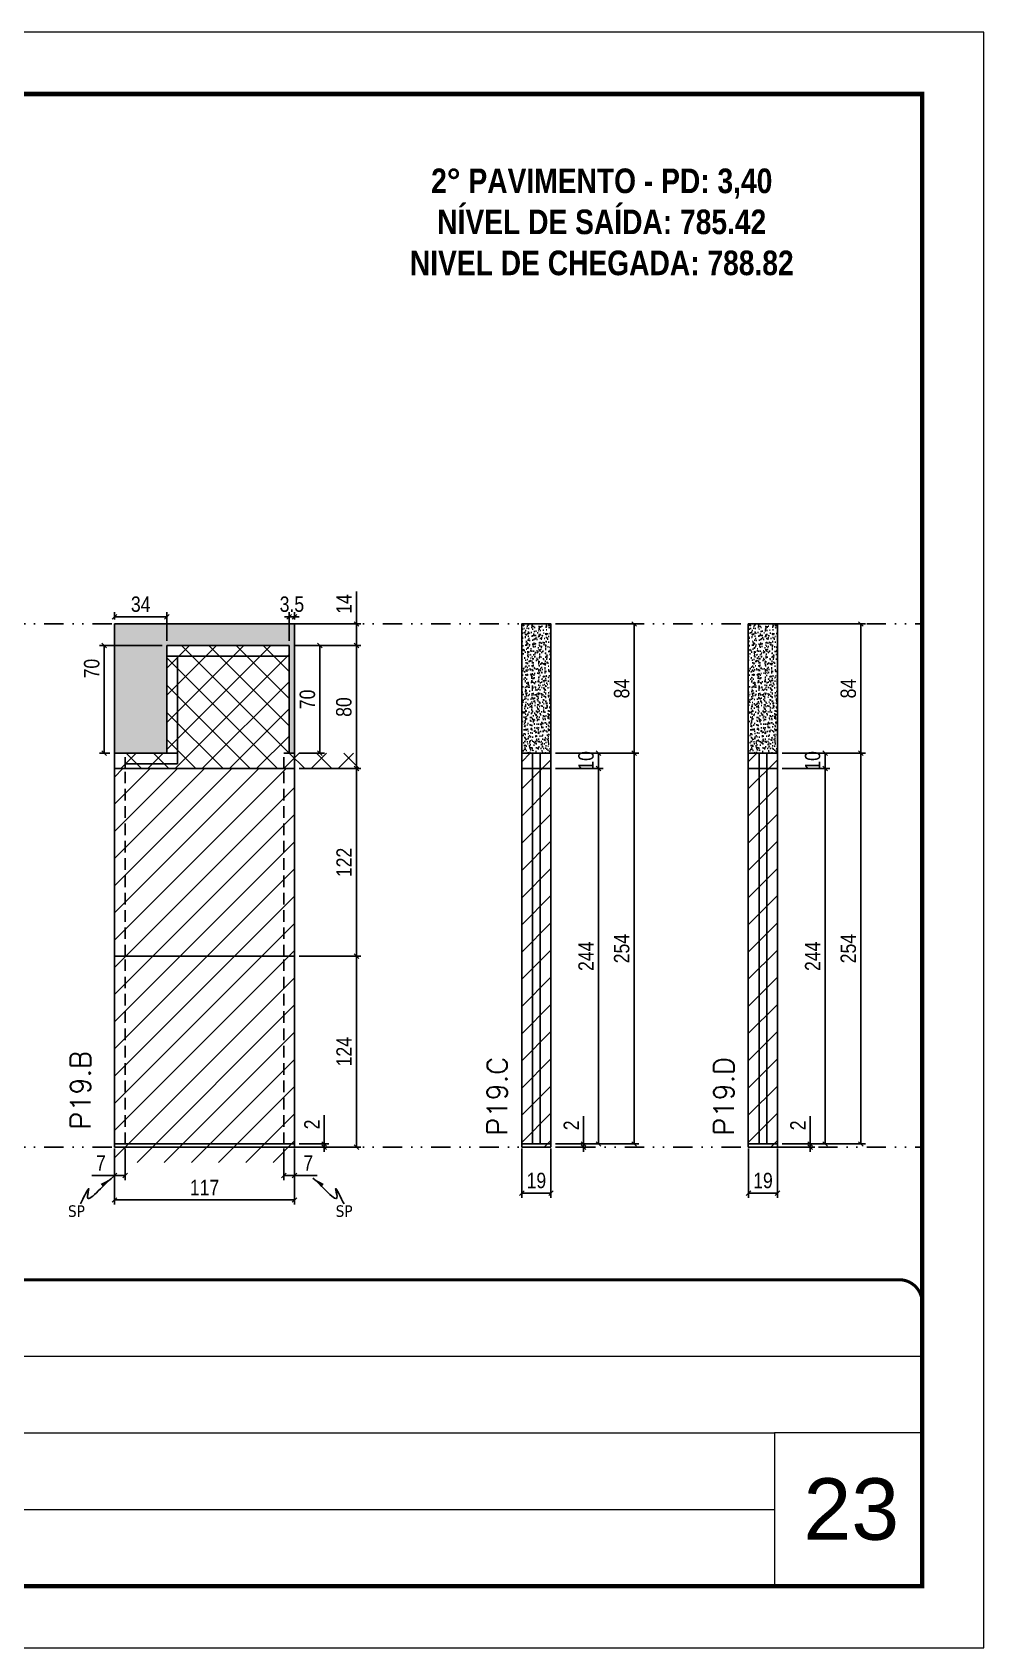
# Model space of a CAD drawing. Extents: x 2201 to 8455, y 252 to 7045.
# Drawn here: x 6251 to 6870, y 252 to 1302 of the extents above; entities that cross this region are included whole.
import ezdxf

# ---------------------------------------------------------------- set-up
doc = ezdxf.new("R2010")
doc.units = 0
for name, pattern in [('CONTINUO', [0]), ('DASHED', [0.75, 0.5, -0.25]), ('DIVIDE2', [0.625, 0.25, -0.125, 0, -0.125, 0, -0.125]), ('HIDDEN', [0.375, 0.25, -0.125])]:
    doc.linetypes.add(name, pattern=pattern)
for name, color, linetype, lineweight in [('CARIMBO', 255, 'Continuous', 9), ('Folhas', 255, 'Continuous', 9), ('Hachura', 251, 'Continuous', 9), ('SARRAFO DE PRESSAO', 251, 'DASHED', 9), ('Texto Seção', 7, 'Continuous', 15)]:
    doc.layers.add(name, color=color, linetype=linetype, lineweight=lineweight)
for name, color, linetype in [('COTA', 241, 'Continuous'), ('NOMENCLATURA', 7, 'Continuous'), ('Nível', 160, 'Continuous'), ('Painéis', 200, 'Continuous'), ('SARR_2.2x7', 40, 'Continuous'), ('Sarrafo de Pressão', 42, 'HIDDEN'), ('texto', 7, 'Continuous')]:
    doc.layers.add(name, color=color, linetype=linetype)
doc.styles.add('ARIAL', font='arial.ttf')
doc.styles.add('COTA TECNICA', font='techl___.ttf', dxfattribs={"height": 10})
doc.styles.add('COTA TECNICA-50', font='techl___.ttf', dxfattribs={"height": 10})
doc.styles.add('REGUA-120', font='ROMANS.shx', dxfattribs={"height": 15})
doc.styles.add('ROMANC', font='techb___.ttf', dxfattribs={"height": 2.5})
doc.styles.get("Standard").update_dxf_attribs({"font": 'arial.ttf'})
doc.dimstyles.new('COTA PAINEL-50', dxfattribs={"dimtxt": 10, "dimasz": 3, "dimexe": 3, "dimexo": 3, "dimgap": 3, "dimtad": 1, "dimdec": 1, "dimzin": 12, "dimdsep": 46, "dimtxsty": 'COTA TECNICA-50', "dimblk1": 'OBLIQUE', "dimblk2": 'OBLIQUE', "dimsah": 1, "dimcen": 0.9, "dimclrd": 4, "dimclre": 4, "dimclrt": 240, "dimadec": 1, "dimazin": 3, "dimtfac": 1, "dimtdec": 1, "dimtmove": 0, "dimatfit": 3, "dimfxl": 1, "dimtolj": 1, "dimtzin": 12, "dimarcsym": 0})
doc.dimstyles.new('PAINEL', dxfattribs={"dimtxt": 10, "dimasz": 3, "dimexe": 3, "dimexo": 3, "dimgap": 3, "dimtad": 1, "dimdec": 1, "dimzin": 12, "dimdsep": 46, "dimtxsty": 'COTA TECNICA', "dimblk1": 'OBLIQUE', "dimblk2": 'OBLIQUE', "dimsah": 1, "dimcen": 0.9, "dimclrd": 4, "dimclre": 4, "dimclrt": 240, "dimadec": 1, "dimazin": 3, "dimtfac": 1, "dimtdec": 1, "dimtmove": 0, "dimatfit": 3, "dimfxl": 1, "dimtolj": 1, "dimtzin": 12, "dimarcsym": 0})
doc.dimstyles.get("Standard").update_dxf_attribs({"dimtxt": 0.18, "dimasz": 0.18, "dimexe": 0.18, "dimexo": 0.0625, "dimgap": 0.09, "dimtad": 0, "dimtih": 1, "dimtoh": 1, "dimdec": 4, "dimzin": 0, "dimdsep": 46, "dimtxsty": 'Standard', "dimcen": 0.09, "dimadec": 0, "dimazin": 0, "dimtfac": 1, "dimtdec": 4, "dimtofl": 0, "dimtmove": 0, "dimatfit": 3, "dimfxl": 1, "dimtolj": 1, "dimtzin": 0, "dimarcsym": 0})

# ---------------------------------------------------------------- blocks, each defined once
blk = doc.blocks.new('9999999999')
at = {"color": 30, "linetype": 'CONTINUO'}
for p, q in [((98564.6, 34379.6), (99584, 34379.6)), ((98564.6, 34329.8), (99488, 34329.8)), ((99584, 34329.8), (99488, 34329.8)), ((99488, 34329.8), (99488, 34230.2)), ((98564.6, 34280), (99488, 34280))]:
    blk.add_line(p, q, dxfattribs=at)
at = {"color": 30, "linetype": 'CONTINUO', "const_width": 2}
blk.add_lwpolyline([(99584, 34230.2), (99584, 34414.4, 0.414214), (99569, 34429.4), (98229, 34429.4, 0.414214), (98214, 34414.4), (98214, 34245.2, 0.414214), (98229, 34230.2), (99584, 34230.2)], format="xyb", dxfattribs=at)
at = {"layer": 'Folhas'}
blk.add_lwpolyline([(98139, 34190.2), (99624, 34190.2), (99624, 35240.2), (98139, 35240.2)], close=True, dxfattribs=at)
at = {"layer": 'Folhas', "color": 30, "const_width": 3}
blk.add_lwpolyline([(98214, 34230.2), (99584, 34230.2), (99584, 35200.2), (98214, 35200.2)], close=True, dxfattribs=at)
blk = doc.blocks.new('_Oblique')
at = {"color": 0, "linetype": 'ByBlock', "lineweight": -2}
blk.add_line((-0.5, -0.5), (0.5, 0.5), dxfattribs=at)
blk = doc.blocks.new('*D80')
at = {"layer": 'COTA', "color": 4, "lineweight": -2, "transparency": 16777216}
for p, q in [((6569.6, 576.2), (6569.6, 544.3)), ((6588.6, 576.2), (6588.6, 544.3)), ((6569.6, 547.3), (6588.6, 547.3))]:
    blk.add_line(p, q, dxfattribs=at)
at = {"layer": 'Defpoints', "color": 0, "transparency": 16777216}
for p in [(6569.6, 579.2), (6588.6, 579.2), (6588.6, 547.3)]:
    blk.add_point(p, dxfattribs=at)
at = {"layer": 'COTA', "color": 4, "lineweight": -2, "transparency": 16777216, "xscale": 3, "yscale": 3, "zscale": 3, "rotation": 180}
blk.add_blockref('_Oblique', (6569.6, 547.3), dxfattribs=at)
at = {"layer": 'COTA', "color": 4, "lineweight": -2, "transparency": 16777216, "xscale": 3, "yscale": 3, "zscale": 3}
blk.add_blockref('_Oblique', (6588.6, 547.3), dxfattribs=at)
at = {"layer": 'COTA', "color": 240, "transparency": 16777216, "insert": (6579.1, 555.4), "char_height": 10, "attachment_point": 5, "style": 'COTA TECNICA'}
blk.add_mtext('\\A1;19', dxfattribs=at)
blk = doc.blocks.new('*D81')
at = {"layer": 'COTA', "color": 4, "lineweight": -2, "transparency": 16777216}
for p, q in [((6609.8, 579.2), (6609.8, 597.3)), ((6591.6, 579.2), (6612.8, 579.2)), ((6609.8, 577.2), (6609.8, 579.2)), ((6591.6, 577.2), (6612.8, 577.2)), ((6609.8, 577.2), (6609.8, 574.2))]:
    blk.add_line(p, q, dxfattribs=at)
at = {"layer": 'Defpoints', "color": 0, "transparency": 16777216}
for p in [(6588.6, 579.2), (6609.8, 579.2), (6588.6, 577.2)]:
    blk.add_point(p, dxfattribs=at)
at = {"layer": 'COTA', "color": 4, "lineweight": -2, "transparency": 16777216, "xscale": 3, "yscale": 3, "zscale": 3}
for p, rotation in [((6609.8, 579.2), 270), ((6609.8, 577.2), 90)]:
    blk.add_blockref('_Oblique', p, dxfattribs=dict(at, rotation=rotation))
at = {"layer": 'COTA', "color": 240, "transparency": 16777216, "insert": (6601.8, 591.3), "char_height": 10, "attachment_point": 5, "rotation": 90, "style": 'COTA TECNICA-50'}
blk.add_mtext('\\A1;2', dxfattribs=at)
blk = doc.blocks.new('*D600')
at = {"layer": 'COTA', "color": 4, "linetype": 'ByBlock', "lineweight": -2, "transparency": 16777216}
for p, q in [((6591.6, 917.2), (6645.7, 917.2)), ((6642.7, 917.2), (6642.7, 833.2)), ((6591.6, 833.2), (6645.7, 833.2))]:
    blk.add_line(p, q, dxfattribs=at)
at = {"layer": 'Defpoints', "color": 0, "linetype": 'ByBlock', "transparency": 16777216}
for p in [(6588.6, 917.2), (6588.6, 833.2), (6642.7, 833.2)]:
    blk.add_point(p, dxfattribs=at)
at = {"layer": 'COTA', "color": 4, "linetype": 'ByBlock', "lineweight": -2, "transparency": 16777216, "xscale": 3, "yscale": 3, "zscale": 3}
for p, rotation in [((6642.7, 917.2), 90), ((6642.7, 833.2), 270)]:
    blk.add_blockref('_Oblique', p, dxfattribs=dict(at, rotation=rotation))
at = {"layer": 'COTA', "color": 240, "linetype": 'ByBlock', "transparency": 16777216, "insert": (6634.6, 875.2), "char_height": 10, "attachment_point": 5, "rotation": 90, "style": 'COTA TECNICA'}
blk.add_mtext('\\A1;84', dxfattribs=at)
blk = doc.blocks.new('*D82')
at = {"layer": 'COTA', "color": 4, "lineweight": -2, "transparency": 16777216}
for p, q in [((6591.6, 833.2), (6622.5, 833.2)), ((6619.5, 823.2), (6619.5, 833.2)), ((6591.6, 823.2), (6622.5, 823.2))]:
    blk.add_line(p, q, dxfattribs=at)
at = {"layer": 'Defpoints', "color": 0, "transparency": 16777216}
for p in [(6588.6, 833.2), (6619.5, 833.2), (6588.6, 823.2)]:
    blk.add_point(p, dxfattribs=at)
at = {"layer": 'COTA', "color": 4, "lineweight": -2, "transparency": 16777216, "xscale": 3, "yscale": 3, "zscale": 3}
for p, rotation in [((6619.5, 833.2), 90), ((6619.5, 823.2), 270)]:
    blk.add_blockref('_Oblique', p, dxfattribs=dict(at, rotation=rotation))
at = {"layer": 'COTA', "color": 240, "transparency": 16777216, "insert": (6611.4, 828.2), "char_height": 10, "attachment_point": 5, "rotation": 90, "style": 'COTA TECNICA-50'}
blk.add_mtext('\\A1;10', dxfattribs=at)
blk = doc.blocks.new('*D601')
at = {"layer": 'COTA', "color": 4, "lineweight": -2, "transparency": 16777216}
for p, q in [((6591.6, 823.2), (6622.5, 823.2)), ((6619.5, 579.2), (6619.5, 823.2)), ((6591.6, 579.2), (6622.5, 579.2))]:
    blk.add_line(p, q, dxfattribs=at)
at = {"layer": 'Defpoints', "color": 0, "transparency": 16777216}
for p in [(6588.6, 823.2), (6619.5, 823.2), (6588.6, 579.2)]:
    blk.add_point(p, dxfattribs=at)
at = {"layer": 'COTA', "color": 4, "lineweight": -2, "transparency": 16777216, "xscale": 3, "yscale": 3, "zscale": 3}
for p, rotation in [((6619.5, 823.2), 90), ((6619.5, 579.2), 270)]:
    blk.add_blockref('_Oblique', p, dxfattribs=dict(at, rotation=rotation))
at = {"layer": 'COTA', "color": 240, "transparency": 16777216, "insert": (6611.4, 701.2), "char_height": 10, "attachment_point": 5, "rotation": 90, "style": 'COTA TECNICA'}
blk.add_mtext('\\A1;244', dxfattribs=at)
blk = doc.blocks.new('*D83')
at = {"layer": 'COTA', "color": 4, "lineweight": -2, "transparency": 16777216}
for p, q in [((6304.9, 576.2), (6304.9, 539.8)), ((6421.9, 576.2), (6421.9, 539.8)), ((6421.9, 542.8), (6304.9, 542.8))]:
    blk.add_line(p, q, dxfattribs=at)
at = {"layer": 'Defpoints', "color": 0, "transparency": 16777216}
for p in [(6304.9, 579.2), (6421.9, 579.2), (6304.9, 542.8)]:
    blk.add_point(p, dxfattribs=at)
at = {"layer": 'COTA', "color": 4, "lineweight": -2, "transparency": 16777216, "xscale": 3, "yscale": 3, "zscale": 3, "rotation": 180}
blk.add_blockref('_Oblique', (6304.9, 542.8), dxfattribs=at)
at = {"layer": 'COTA', "color": 4, "lineweight": -2, "transparency": 16777216, "xscale": 3, "yscale": 3, "zscale": 3}
blk.add_blockref('_Oblique', (6421.9, 542.8), dxfattribs=at)
at = {"layer": 'COTA', "color": 240, "transparency": 16777216, "insert": (6363.4, 550.9), "char_height": 10, "attachment_point": 5, "style": 'COTA TECNICA'}
blk.add_mtext('\\A1;117', dxfattribs=at)
blk = doc.blocks.new('*D84')
at = {"layer": 'COTA', "color": 4, "lineweight": -2, "transparency": 16777216}
for p, q in [((6414.9, 576.2), (6414.9, 555.7)), ((6421.9, 574.2), (6421.9, 555.7)), ((6414.9, 558.7), (6421.9, 558.7)), ((6421.9, 558.7), (6436.6, 558.7))]:
    blk.add_line(p, q, dxfattribs=at)
at = {"layer": 'Defpoints', "color": 0, "transparency": 16777216}
for p in [(6414.9, 579.2), (6421.9, 577.2), (6421.9, 558.7)]:
    blk.add_point(p, dxfattribs=at)
at = {"layer": 'COTA', "color": 4, "lineweight": -2, "transparency": 16777216, "xscale": 3, "yscale": 3, "zscale": 3, "rotation": 180}
blk.add_blockref('_Oblique', (6414.9, 558.7), dxfattribs=at)
at = {"layer": 'COTA', "color": 4, "lineweight": -2, "transparency": 16777216, "xscale": 3, "yscale": 3, "zscale": 3}
blk.add_blockref('_Oblique', (6421.9, 558.7), dxfattribs=at)
at = {"layer": 'COTA', "color": 240, "transparency": 16777216, "insert": (6430.8, 566.8), "char_height": 10, "attachment_point": 5, "style": 'COTA TECNICA-50'}
blk.add_mtext('\\A1;7', dxfattribs=at)
blk = doc.blocks.new('*D85')
at = {"layer": 'COTA', "color": 4, "lineweight": -2, "transparency": 16777216}
for p, q in [((6304.9, 574.2), (6304.9, 555.7)), ((6311.9, 576.2), (6311.9, 555.7)), ((6304.9, 558.7), (6290.2, 558.7)), ((6311.9, 558.7), (6304.9, 558.7))]:
    blk.add_line(p, q, dxfattribs=at)
at = {"layer": 'Defpoints', "color": 0, "transparency": 16777216}
for p in [(6311.9, 579.2), (6304.9, 577.2), (6304.9, 558.7)]:
    blk.add_point(p, dxfattribs=at)
at = {"layer": 'COTA', "color": 4, "lineweight": -2, "transparency": 16777216, "xscale": 3, "yscale": 3, "zscale": 3, "rotation": 180}
blk.add_blockref('_Oblique', (6304.9, 558.7), dxfattribs=at)
at = {"layer": 'COTA', "color": 4, "lineweight": -2, "transparency": 16777216, "xscale": 3, "yscale": 3, "zscale": 3}
blk.add_blockref('_Oblique', (6311.9, 558.7), dxfattribs=at)
at = {"layer": 'COTA', "color": 240, "transparency": 16777216, "insert": (6296, 566.8), "char_height": 10, "attachment_point": 5, "style": 'COTA TECNICA-50'}
blk.add_mtext('\\A1;7', dxfattribs=at)
blk = doc.blocks.new('*D86')
at = {"layer": 'COTA', "color": 4, "linetype": 'ByBlock', "lineweight": -2, "transparency": 16777216}
for p, q in [((6424.9, 701.2), (6465.1, 701.2)), ((6462.1, 577.2), (6462.1, 701.2)), ((6424.9, 577.2), (6465.1, 577.2))]:
    blk.add_line(p, q, dxfattribs=at)
at = {"layer": 'Defpoints', "color": 0, "linetype": 'ByBlock', "transparency": 16777216}
for p in [(6421.9, 701.2), (6462.1, 701.2), (6421.9, 577.2)]:
    blk.add_point(p, dxfattribs=at)
at = {"layer": 'COTA', "color": 4, "linetype": 'ByBlock', "lineweight": -2, "transparency": 16777216, "xscale": 3, "yscale": 3, "zscale": 3}
for p, rotation in [((6462.1, 701.2), 90), ((6462.1, 577.2), 270)]:
    blk.add_blockref('_Oblique', p, dxfattribs=dict(at, rotation=rotation))
at = {"layer": 'COTA', "color": 240, "linetype": 'ByBlock', "transparency": 16777216, "insert": (6454.1, 639.2), "char_height": 10, "attachment_point": 5, "rotation": 90, "style": 'COTA TECNICA'}
blk.add_mtext('\\A1;124', dxfattribs=at)
blk = doc.blocks.new('*D87')
at = {"layer": 'COTA', "color": 4, "lineweight": -2, "transparency": 16777216}
for p, q in [((6441.2, 579.2), (6441.2, 598)), ((6424.9, 579.2), (6444.2, 579.2)), ((6441.2, 577.2), (6441.2, 579.2)), ((6424.9, 577.2), (6444.2, 577.2)), ((6441.2, 577.2), (6441.2, 574.2))]:
    blk.add_line(p, q, dxfattribs=at)
at = {"layer": 'Defpoints', "color": 0, "transparency": 16777216}
for p in [(6421.9, 579.2), (6421.9, 577.2), (6441.2, 577.2)]:
    blk.add_point(p, dxfattribs=at)
at = {"layer": 'COTA', "color": 4, "lineweight": -2, "transparency": 16777216, "xscale": 3, "yscale": 3, "zscale": 3}
for p, rotation in [((6441.2, 579.2), 270), ((6441.2, 577.2), 90)]:
    blk.add_blockref('_Oblique', p, dxfattribs=dict(at, rotation=rotation))
at = {"layer": 'COTA', "color": 240, "transparency": 16777216, "insert": (6433.2, 591.9), "char_height": 10, "attachment_point": 5, "rotation": 90, "style": 'COTA TECNICA-50'}
blk.add_mtext('\\A1;2', dxfattribs=at)
blk = doc.blocks.new('*D88')
at = {"layer": 'COTA', "color": 4, "linetype": 'ByBlock', "lineweight": -2, "transparency": 16777216}
for p, q in [((6424.9, 701.2), (6465.1, 701.2)), ((6462.1, 577.2), (6462.1, 701.2)), ((6424.9, 577.2), (6465.1, 577.2))]:
    blk.add_line(p, q, dxfattribs=at)
at = {"layer": 'Defpoints', "color": 0, "linetype": 'ByBlock', "transparency": 16777216}
for p in [(6421.9, 701.2), (6462.1, 701.2), (6421.9, 577.2)]:
    blk.add_point(p, dxfattribs=at)
at = {"layer": 'COTA', "color": 4, "linetype": 'ByBlock', "lineweight": -2, "transparency": 16777216, "xscale": 3, "yscale": 3, "zscale": 3}
for p, rotation in [((6462.1, 701.2), 90), ((6462.1, 577.2), 270)]:
    blk.add_blockref('_Oblique', p, dxfattribs=dict(at, rotation=rotation))
at = {"layer": 'COTA', "color": 240, "linetype": 'ByBlock', "transparency": 16777216, "insert": (6454.1, 639.2), "char_height": 10, "attachment_point": 5, "rotation": 90, "style": 'COTA TECNICA'}
blk.add_mtext('\\A1;124', dxfattribs=at)
blk = doc.blocks.new('*D89')
at = {"layer": 'COTA', "color": 4, "lineweight": -2, "transparency": 16777216}
for p, q in [((6462.1, 917.2), (6462.1, 938.3)), ((6424.9, 917.2), (6465.1, 917.2)), ((6462.1, 903.2), (6462.1, 917.2)), ((6424.9, 903.2), (6465.1, 903.2))]:
    blk.add_line(p, q, dxfattribs=at)
at = {"layer": 'Defpoints', "color": 0, "transparency": 16777216}
for p in [(6421.9, 917.2), (6421.9, 903.2), (6462.1, 903.2)]:
    blk.add_point(p, dxfattribs=at)
at = {"layer": 'COTA', "color": 4, "lineweight": -2, "transparency": 16777216, "xscale": 3, "yscale": 3, "zscale": 3}
for p, rotation in [((6462.1, 917.2), 90), ((6462.1, 903.2), 270)]:
    blk.add_blockref('_Oblique', p, dxfattribs=dict(at, rotation=rotation))
at = {"layer": 'COTA', "color": 240, "transparency": 16777216, "insert": (6454.1, 930.2), "char_height": 10, "attachment_point": 5, "rotation": 90, "style": 'COTA TECNICA-50'}
blk.add_mtext('\\A1;14', dxfattribs=at)
blk = doc.blocks.new('*D662')
at = {"layer": 'COTA', "color": 4, "lineweight": -2, "transparency": 16777216}
for p, q in [((6335.9, 903.2), (6295.2, 903.2)), ((6298.2, 833.2), (6298.2, 903.2)), ((6301.9, 833.2), (6295.2, 833.2))]:
    blk.add_line(p, q, dxfattribs=at)
at = {"layer": 'Defpoints', "color": 0, "transparency": 16777216}
for p in [(6298.2, 903.2), (6338.9, 903.2), (6304.9, 833.2)]:
    blk.add_point(p, dxfattribs=at)
at = {"layer": 'COTA', "color": 4, "lineweight": -2, "transparency": 16777216, "xscale": 3, "yscale": 3, "zscale": 3}
for p, rotation in [((6298.2, 903.2), 90), ((6298.2, 833.2), 270)]:
    blk.add_blockref('_Oblique', p, dxfattribs=dict(at, rotation=rotation))
at = {"layer": 'COTA', "color": 240, "transparency": 16777216, "insert": (6290.1, 888.2), "char_height": 10, "attachment_point": 5, "rotation": 90, "style": 'COTA TECNICA'}
blk.add_mtext('\\A1;70', dxfattribs=at)
blk = doc.blocks.new('*D210')
at = {"layer": 'COTA', "color": 4, "lineweight": -2, "transparency": 16777216}
for p, q in [((6591.6, 833.2), (6645.7, 833.2)), ((6642.7, 579.2), (6642.7, 833.2)), ((6591.6, 579.2), (6645.7, 579.2))]:
    blk.add_line(p, q, dxfattribs=at)
at = {"layer": 'Defpoints', "color": 0, "transparency": 16777216}
for p in [(6588.6, 833.2), (6642.7, 833.2), (6588.6, 579.2)]:
    blk.add_point(p, dxfattribs=at)
at = {"layer": 'COTA', "color": 4, "lineweight": -2, "transparency": 16777216, "xscale": 3, "yscale": 3, "zscale": 3}
for p, rotation in [((6642.7, 833.2), 90), ((6642.7, 579.2), 270)]:
    blk.add_blockref('_Oblique', p, dxfattribs=dict(at, rotation=rotation))
at = {"layer": 'COTA', "color": 240, "transparency": 16777216, "insert": (6634.6, 706.2), "char_height": 10, "attachment_point": 5, "rotation": 90, "style": 'COTA TECNICA'}
blk.add_mtext('\\A1;254', dxfattribs=at)
blk = doc.blocks.new('*D663')
at = {"layer": 'COTA', "color": 4, "lineweight": -2, "transparency": 16777216}
for p, q in [((6304.9, 920.2), (6304.9, 924.8)), ((6338.9, 906.2), (6338.9, 924.8)), ((6304.9, 921.8), (6338.9, 921.8))]:
    blk.add_line(p, q, dxfattribs=at)
at = {"layer": 'Defpoints', "color": 0, "transparency": 16777216}
for p in [(6304.9, 917.2), (6338.9, 921.8), (6338.9, 903.2)]:
    blk.add_point(p, dxfattribs=at)
at = {"layer": 'COTA', "color": 4, "lineweight": -2, "transparency": 16777216, "xscale": 3, "yscale": 3, "zscale": 3, "rotation": 180}
blk.add_blockref('_Oblique', (6304.9, 921.8), dxfattribs=at)
at = {"layer": 'COTA', "color": 4, "lineweight": -2, "transparency": 16777216, "xscale": 3, "yscale": 3, "zscale": 3}
blk.add_blockref('_Oblique', (6338.9, 921.8), dxfattribs=at)
at = {"layer": 'COTA', "color": 240, "transparency": 16777216, "insert": (6321.9, 930), "char_height": 10, "attachment_point": 5, "style": 'COTA TECNICA'}
blk.add_mtext('\\A1;34', dxfattribs=at)
blk = doc.blocks.new('*D211')
at = {"layer": 'COTA', "color": 4, "lineweight": -2, "transparency": 16777216}
for p, q in [((6716.9, 576.2), (6716.9, 544.3)), ((6735.9, 576.2), (6735.9, 544.3)), ((6716.9, 547.3), (6735.9, 547.3))]:
    blk.add_line(p, q, dxfattribs=at)
at = {"layer": 'Defpoints', "color": 0, "transparency": 16777216}
for p in [(6716.9, 579.2), (6735.9, 579.2), (6735.9, 547.3)]:
    blk.add_point(p, dxfattribs=at)
at = {"layer": 'COTA', "color": 4, "lineweight": -2, "transparency": 16777216, "xscale": 3, "yscale": 3, "zscale": 3, "rotation": 180}
blk.add_blockref('_Oblique', (6716.9, 547.3), dxfattribs=at)
at = {"layer": 'COTA', "color": 4, "lineweight": -2, "transparency": 16777216, "xscale": 3, "yscale": 3, "zscale": 3}
blk.add_blockref('_Oblique', (6735.9, 547.3), dxfattribs=at)
at = {"layer": 'COTA', "color": 240, "transparency": 16777216, "insert": (6726.4, 555.4), "char_height": 10, "attachment_point": 5, "style": 'COTA TECNICA'}
blk.add_mtext('\\A1;19', dxfattribs=at)
blk = doc.blocks.new('*D212')
at = {"layer": 'COTA', "color": 4, "lineweight": -2, "transparency": 16777216}
for p, q in [((6757.1, 579.2), (6757.1, 597.3)), ((6738.9, 579.2), (6760.1, 579.2)), ((6757.1, 577.2), (6757.1, 579.2)), ((6738.9, 577.2), (6760.1, 577.2)), ((6757.1, 577.2), (6757.1, 574.2))]:
    blk.add_line(p, q, dxfattribs=at)
at = {"layer": 'Defpoints', "color": 0, "transparency": 16777216}
for p in [(6735.9, 579.2), (6757.1, 579.2), (6735.9, 577.2)]:
    blk.add_point(p, dxfattribs=at)
at = {"layer": 'COTA', "color": 4, "lineweight": -2, "transparency": 16777216, "xscale": 3, "yscale": 3, "zscale": 3}
for p, rotation in [((6757.1, 579.2), 270), ((6757.1, 577.2), 90)]:
    blk.add_blockref('_Oblique', p, dxfattribs=dict(at, rotation=rotation))
at = {"layer": 'COTA', "color": 240, "transparency": 16777216, "insert": (6749.1, 591.3), "char_height": 10, "attachment_point": 5, "rotation": 90, "style": 'COTA TECNICA-50'}
blk.add_mtext('\\A1;2', dxfattribs=at)
blk = doc.blocks.new('*D664')
at = {"layer": 'COTA', "color": 4, "linetype": 'ByBlock', "lineweight": -2, "transparency": 16777216}
for p, q in [((6738.9, 917.2), (6793, 917.2)), ((6790, 917.2), (6790, 833.2)), ((6738.9, 833.2), (6793, 833.2))]:
    blk.add_line(p, q, dxfattribs=at)
at = {"layer": 'Defpoints', "color": 0, "linetype": 'ByBlock', "transparency": 16777216}
for p in [(6735.9, 917.2), (6735.9, 833.2), (6790, 833.2)]:
    blk.add_point(p, dxfattribs=at)
at = {"layer": 'COTA', "color": 4, "linetype": 'ByBlock', "lineweight": -2, "transparency": 16777216, "xscale": 3, "yscale": 3, "zscale": 3}
for p, rotation in [((6790, 917.2), 90), ((6790, 833.2), 270)]:
    blk.add_blockref('_Oblique', p, dxfattribs=dict(at, rotation=rotation))
at = {"layer": 'COTA', "color": 240, "linetype": 'ByBlock', "transparency": 16777216, "insert": (6781.9, 875.2), "char_height": 10, "attachment_point": 5, "rotation": 90, "style": 'COTA TECNICA'}
blk.add_mtext('\\A1;84', dxfattribs=at)
blk = doc.blocks.new('*D665')
at = {"layer": 'COTA', "color": 4, "lineweight": -2, "transparency": 16777216}
for p, q in [((6738.9, 823.2), (6769.8, 823.2)), ((6766.8, 579.2), (6766.8, 823.2)), ((6738.9, 579.2), (6769.8, 579.2))]:
    blk.add_line(p, q, dxfattribs=at)
at = {"layer": 'Defpoints', "color": 0, "transparency": 16777216}
for p in [(6735.9, 823.2), (6766.8, 823.2), (6735.9, 579.2)]:
    blk.add_point(p, dxfattribs=at)
at = {"layer": 'COTA', "color": 4, "lineweight": -2, "transparency": 16777216, "xscale": 3, "yscale": 3, "zscale": 3}
for p, rotation in [((6766.8, 823.2), 90), ((6766.8, 579.2), 270)]:
    blk.add_blockref('_Oblique', p, dxfattribs=dict(at, rotation=rotation))
at = {"layer": 'COTA', "color": 240, "transparency": 16777216, "insert": (6758.7, 701.2), "char_height": 10, "attachment_point": 5, "rotation": 90, "style": 'COTA TECNICA'}
blk.add_mtext('\\A1;244', dxfattribs=at)
blk = doc.blocks.new('*D213')
at = {"layer": 'COTA', "color": 4, "lineweight": -2, "transparency": 16777216}
for p, q in [((6738.9, 833.2), (6793, 833.2)), ((6790, 579.2), (6790, 833.2)), ((6738.9, 579.2), (6793, 579.2))]:
    blk.add_line(p, q, dxfattribs=at)
at = {"layer": 'Defpoints', "color": 0, "transparency": 16777216}
for p in [(6735.9, 833.2), (6790, 833.2), (6735.9, 579.2)]:
    blk.add_point(p, dxfattribs=at)
at = {"layer": 'COTA', "color": 4, "lineweight": -2, "transparency": 16777216, "xscale": 3, "yscale": 3, "zscale": 3}
for p, rotation in [((6790, 833.2), 90), ((6790, 579.2), 270)]:
    blk.add_blockref('_Oblique', p, dxfattribs=dict(at, rotation=rotation))
at = {"layer": 'COTA', "color": 240, "transparency": 16777216, "insert": (6781.9, 706.2), "char_height": 10, "attachment_point": 5, "rotation": 90, "style": 'COTA TECNICA'}
blk.add_mtext('\\A1;254', dxfattribs=at)
blk = doc.blocks.new('*D666')
at = {"layer": 'COTA', "color": 4, "lineweight": -2, "transparency": 16777216}
for p, q in [((6424.9, 823.2), (6465.1, 823.2)), ((6462.1, 701.2), (6462.1, 823.2)), ((6424.9, 701.2), (6465.1, 701.2))]:
    blk.add_line(p, q, dxfattribs=at)
at = {"layer": 'Defpoints', "color": 0, "transparency": 16777216}
for p in [(6421.9, 823.2), (6462.1, 823.2), (6421.9, 701.2)]:
    blk.add_point(p, dxfattribs=at)
at = {"layer": 'COTA', "color": 4, "lineweight": -2, "transparency": 16777216, "xscale": 3, "yscale": 3, "zscale": 3}
for p, rotation in [((6462.1, 823.2), 90), ((6462.1, 701.2), 270)]:
    blk.add_blockref('_Oblique', p, dxfattribs=dict(at, rotation=rotation))
at = {"layer": 'COTA', "color": 240, "transparency": 16777216, "insert": (6454.1, 762.2), "char_height": 10, "attachment_point": 5, "rotation": 90, "style": 'COTA TECNICA'}
blk.add_mtext('\\A1;122', dxfattribs=at)
blk = doc.blocks.new('*D667')
at = {"layer": 'COTA', "color": 4, "lineweight": -2, "transparency": 16777216}
for p, q in [((6424.9, 903.2), (6465.1, 903.2)), ((6462.1, 823.2), (6462.1, 903.2)), ((6424.9, 823.2), (6465.1, 823.2))]:
    blk.add_line(p, q, dxfattribs=at)
at = {"layer": 'Defpoints', "color": 0, "transparency": 16777216}
for p in [(6421.9, 903.2), (6462.1, 903.2), (6421.9, 823.2)]:
    blk.add_point(p, dxfattribs=at)
at = {"layer": 'COTA', "color": 4, "lineweight": -2, "transparency": 16777216, "xscale": 3, "yscale": 3, "zscale": 3}
for p, rotation in [((6462.1, 903.2), 90), ((6462.1, 823.2), 270)]:
    blk.add_blockref('_Oblique', p, dxfattribs=dict(at, rotation=rotation))
at = {"layer": 'COTA', "color": 240, "transparency": 16777216, "insert": (6454, 863.2), "char_height": 10, "attachment_point": 5, "rotation": 90, "style": 'COTA TECNICA'}
blk.add_mtext('\\A1;80', dxfattribs=at)
blk = doc.blocks.new('*D214')
at = {"layer": 'COTA', "color": 4, "lineweight": -2, "transparency": 16777216}
for p, q in [((6738.9, 833.2), (6769.8, 833.2)), ((6766.8, 823.2), (6766.8, 833.2)), ((6738.9, 823.2), (6769.8, 823.2))]:
    blk.add_line(p, q, dxfattribs=at)
at = {"layer": 'Defpoints', "color": 0, "transparency": 16777216}
for p in [(6735.9, 833.2), (6766.8, 833.2), (6735.9, 823.2)]:
    blk.add_point(p, dxfattribs=at)
at = {"layer": 'COTA', "color": 4, "lineweight": -2, "transparency": 16777216, "xscale": 3, "yscale": 3, "zscale": 3}
for p, rotation in [((6766.8, 833.2), 90), ((6766.8, 823.2), 270)]:
    blk.add_blockref('_Oblique', p, dxfattribs=dict(at, rotation=rotation))
at = {"layer": 'COTA', "color": 240, "transparency": 16777216, "insert": (6758.7, 828.2), "char_height": 10, "attachment_point": 5, "rotation": 90, "style": 'COTA TECNICA'}
blk.add_mtext('\\A1;10', dxfattribs=at)
blk = doc.blocks.new('*D670')
at = {"layer": 'COTA', "color": 4, "lineweight": -2, "transparency": 16777216}
for p, q in [((6418.4, 906.2), (6418.4, 924.8)), ((6421.9, 920.2), (6421.9, 924.8)), ((6418.4, 921.8), (6415.4, 921.8)), ((6418.4, 921.8), (6421.9, 921.8)), ((6421.9, 921.8), (6424.9, 921.8))]:
    blk.add_line(p, q, dxfattribs=at)
at = {"layer": 'Defpoints', "color": 0, "transparency": 16777216}
for p in [(6421.9, 921.8), (6421.9, 917.2), (6418.4, 903.2)]:
    blk.add_point(p, dxfattribs=at)
at = {"layer": 'COTA', "color": 4, "lineweight": -2, "transparency": 16777216, "xscale": 3, "yscale": 3, "zscale": 3}
blk.add_blockref('_Oblique', (6418.4, 921.8), dxfattribs=at)
at = {"layer": 'COTA', "color": 4, "lineweight": -2, "transparency": 16777216, "xscale": 3, "yscale": 3, "zscale": 3, "rotation": 180}
blk.add_blockref('_Oblique', (6421.9, 921.8), dxfattribs=at)
at = {"layer": 'COTA', "color": 240, "transparency": 16777216, "insert": (6420.2, 930), "char_height": 10, "attachment_point": 5, "style": 'COTA TECNICA'}
blk.add_mtext('\\A1;3.5', dxfattribs=at)
blk = doc.blocks.new('*D671')
at = {"layer": 'COTA', "color": 4, "lineweight": -2, "transparency": 16777216}
for p, q in [((6421.4, 903.2), (6441.4, 903.2)), ((6438.4, 833.2), (6438.4, 903.2)), ((6424.9, 833.2), (6441.4, 833.2))]:
    blk.add_line(p, q, dxfattribs=at)
at = {"layer": 'Defpoints', "color": 0, "transparency": 16777216}
for p in [(6418.4, 903.2), (6438.4, 903.2), (6421.9, 833.2)]:
    blk.add_point(p, dxfattribs=at)
at = {"layer": 'COTA', "color": 4, "lineweight": -2, "transparency": 16777216, "xscale": 3, "yscale": 3, "zscale": 3}
for p, rotation in [((6438.4, 903.2), 90), ((6438.4, 833.2), 270)]:
    blk.add_blockref('_Oblique', p, dxfattribs=dict(at, rotation=rotation))
at = {"layer": 'COTA', "color": 240, "transparency": 16777216, "insert": (6430.3, 868.2), "char_height": 10, "attachment_point": 5, "rotation": 90, "style": 'COTA TECNICA'}
blk.add_mtext('\\A1;70', dxfattribs=at)

msp = doc.modelspace()

# ---------------------------------------------------------------- hatches: boundary and pattern name
at = {"layer": 'COTA', "linetype": 'ByBlock'}
h = msp.add_hatch(dxfattribs=at)
h.set_pattern_fill('AR-CONC', color=256, scale=0.03)
h.set_pattern_definition([(50, (-167554.0664, -105473.8634), (5.46554007, -0.47817257), [0.5715, -6.2865]), (355, (-167554.0664, -105473.8634), (-1.05730264, 5.73170536), [0.4572, -5.02921753]), (100.4514447, (-167553.611, -105473.903), (4.40823741, 5.25353256), [0.48570026, -5.34270734]), (46.1842, (-167554.0664, -105472.3394), (8.13237123, -1.26126984), [0.85725, -9.42975]), (96.6355576, (-167553.389, -105472.4445), (7.12212402, 7.42278374), [0.7285507, -8.01406824]), (351.184151, (-167554.066, -105472.339), (7.12212402, 7.42278374), [0.685799, -7.54379196]), (21, (-167553.3044, -105472.7204), (4.54843174, -3.06795595), [0.5715, -6.2865]), (326, (-167553.3044, -105472.7204), (1.85406085, 5.52563898), [0.4572, -5.0292]), (71.451445, (-167552.9254, -105472.976), (6.40249258, 2.45768307), [0.48570026, -5.34269813]), (37.5, (-167554.0664, -105473.8634), (0.092658098, 2.536651166), [0, -4.96824, 0, -5.1054, 0, -5.04825]), (7.5, (-167554.0664, -105473.8634), (2.004589875, 3.005417245), [0, -2.91084, 0, -4.85394, 0, -1.92405]), (327.5, (-167555.7656, -105473.8634), (4.067717855, -0.17186232), [0, -1.905, 0, -5.9436, 0, -7.8867]), (317.5, (-167556.5276, -105473.8634), (4.44387544, 0.76279473), [0, -2.4765, 0, -3.94716, 0, -5.6007])])
h.paths.add_polyline_path([(6338.91, 903.2), (6418.41, 903.2), (6418.41, 833.2), (6421.91, 833.2), (6421.91, 917.2), (6304.91, 917.2), (6304.91, 833.2), (6338.91, 833.2)])
h = msp.add_hatch(dxfattribs=at)
h.set_pattern_fill('AR-CONC', color=256, scale=0.03)
h.set_pattern_definition([(50, (-164431.149, -103166.713), (5.46554007, -0.47817257), [0.5715, -6.2865]), (355, (-164431.149, -103166.713), (-1.05730264, 5.73170536), [0.4572, -5.02921753]), (100.4514447, (-164430.6936, -103166.753), (4.40823741, 5.25353256), [0.48570026, -5.34270734]), (46.1842, (-164431.149, -103165.189), (8.13237123, -1.26126984), [0.85725, -9.42975]), (96.6355576, (-164430.471, -103165.294), (7.12212402, 7.42278374), [0.7285507, -8.01406824]), (351.184151, (-164431.149, -103165.189), (7.12212402, 7.42278374), [0.685799, -7.54379196]), (21, (-164430.387, -103165.57), (4.54843174, -3.06795595), [0.5715, -6.2865]), (326, (-164430.387, -103165.57), (1.85406085, 5.52563898), [0.4572, -5.0292]), (71.451445, (-164430.008, -103165.826), (6.40249258, 2.45768307), [0.48570026, -5.34269813]), (37.5, (-164431.149, -103166.7132), (0.092658098, 2.536651166), [0, -4.96824, 0, -5.1054, 0, -5.04825]), (7.5, (-164431.149, -103166.7132), (2.004589875, 3.005417245), [0, -2.91084, 0, -4.85394, 0, -1.92405]), (327.5, (-164432.8483, -103166.7132), (4.067717855, -0.17186232), [0, -1.905, 0, -5.9436, 0, -7.8867]), (317.5, (-164433.6103, -103166.7132), (4.44387544, 0.76279473), [0, -2.4765, 0, -3.94716, 0, -5.6007])])
h.paths.add_polyline_path([(6569.59, 833.2), (6588.59, 833.2), (6588.59, 917.2), (6569.59, 917.2)])
h = msp.add_hatch(dxfattribs=at)
h.set_pattern_fill('AR-CONC', color=256, scale=0.03)
h.set_pattern_definition([(50, (-164283.86, -103166.713), (5.46554007, -0.47817257), [0.5715, -6.2865]), (355, (-164283.86, -103166.713), (-1.05730264, 5.73170536), [0.4572, -5.02921753]), (100.4514447, (-164283.4043, -103166.753), (4.40823741, 5.25353256), [0.48570026, -5.34270734]), (46.1842, (-164283.86, -103165.189), (8.13237123, -1.26126984), [0.85725, -9.42975]), (96.6355576, (-164283.182, -103165.294), (7.12212402, 7.42278374), [0.7285507, -8.01406824]), (351.184151, (-164283.86, -103165.189), (7.12212402, 7.42278374), [0.685799, -7.54379196]), (21, (-164283.098, -103165.57), (4.54843174, -3.06795595), [0.5715, -6.2865]), (326, (-164283.098, -103165.57), (1.85406085, 5.52563898), [0.4572, -5.0292]), (71.451445, (-164282.719, -103165.826), (6.40249258, 2.45768307), [0.48570026, -5.34269813]), (37.5, (-164283.8598, -103166.7132), (0.092658098, 2.536651166), [0, -4.96824, 0, -5.1054, 0, -5.04825]), (7.5, (-164283.8598, -103166.7132), (2.004589875, 3.005417245), [0, -2.91084, 0, -4.85394, 0, -1.92405]), (327.5, (-164285.559, -103166.7132), (4.067717855, -0.17186232), [0, -1.905, 0, -5.9436, 0, -7.8867]), (317.5, (-164286.321, -103166.7132), (4.44387544, 0.76279473), [0, -2.4765, 0, -3.94716, 0, -5.6007])])
h.paths.add_polyline_path([(6716.88, 833.2), (6735.88, 833.2), (6735.88, 917.2), (6716.88, 917.2)])
at = {"layer": 'Hachura', "linetype": 'ByBlock'}
h = msp.add_hatch(dxfattribs=at)
h.set_pattern_fill('ANSI37', color=256, scale=100)
h.set_pattern_definition([(45, (-110781.219, -34171.817), (-8.8388348, 8.8388348), []), (135, (-110781.219, -34171.817), (-8.8388348, -8.8388348), [])])
h.paths.add_polyline_path([(6466.91, 833.2), (6418.41, 833.2), (6418.41, 903.2), (6338.91, 903.2), (6338.91, 833.2), (6304.91, 833.2), (6304.91, 823.2), (6437, 823.2), (6466.91, 823.21)])
h = msp.add_hatch(dxfattribs=at)
h.set_pattern_fill('ANSI31', color=256, scale=100)
h.set_pattern_definition([(45, (-110580.536, -34404.123), (-8.8388348, 8.8388348), [])])
h.paths.add_polyline_path([(6588.59, 577.15), (6588.59, 833.15), (6569.59, 833.15), (6569.59, 577.15)])
h = msp.add_hatch(dxfattribs=at)
h.set_pattern_fill('ANSI31', color=256, scale=100)
h.set_pattern_definition([(45, (-110433.247, -34404.123), (-8.8388348, 8.8388348), [])])
h.paths.add_polyline_path([(6735.88, 577.15), (6735.88, 833.15), (6716.88, 833.15), (6716.88, 577.15)])
h = msp.add_hatch(dxfattribs=at)
h.set_pattern_fill('ANSI31', color=256, scale=100)
h.set_pattern_definition([(45, (-110845.218, -34414.075), (-8.8388348, 8.8388348), [])])
h.paths.add_polyline_path([(6421.91, 567.2), (6421.91, 823.2), (6304.91, 823.2), (6304.91, 567.2)])

# ---------------------------------------------------------------- linework, layer by layer
at = {"layer": 'COTA', "linetype": 'ByBlock'}
for p, q in [((6421.91, 917.2), (6304.91, 917.2)), ((6304.91, 917.2), (6304.91, 917.2)), ((6304.91, 833.2), (6304.91, 917.2)), ((6421.91, 833.2), (6421.91, 917.2))]:
    msp.add_line(p, q, dxfattribs=at)
for points in [[(6569.59, 833.18), (6588.59, 833.18), (6588.59, 917.2), (6569.59, 917.2)], [(6716.88, 833.18), (6735.88, 833.18), (6735.88, 917.2), (6716.88, 917.2)]]:
    msp.add_lwpolyline(points, close=True, dxfattribs=at)
at = {"layer": 'Nível', "color": 4, "linetype": 'DIVIDE2', "ltscale": 50}
for p, q in [((5850.34, 917.2), (6829.87, 917.2)), ((5850.34, 577.2), (6829.87, 577.2))]:
    msp.add_line(p, q, dxfattribs=at)
at = {"layer": 'Painéis'}
for p, q in [((6338.91, 903.2), (6418.41, 903.2)), ((6338.91, 833.2), (6338.91, 903.2)), ((6418.41, 903.2), (6418.41, 833.2)), ((6304.91, 765.2), (6304.91, 833.2)), ((6304.91, 833.2), (6338.91, 833.2)), ((6421.91, 833.2), (6418.41, 833.2)), ((6421.91, 833.2), (6421.91, 765.2)), ((6569.59, 833.2), (6588.59, 833.2)), ((6569.59, 833.18), (6569.59, 579.2)), ((6569.59, 833.18), (6588.59, 833.18)), ((6588.59, 833.18), (6569.59, 833.18)), ((6588.59, 833.18), (6588.59, 579.2)), ((6716.88, 833.2), (6735.88, 833.2)), ((6716.88, 833.18), (6716.88, 579.2)), ((6716.88, 833.18), (6735.88, 833.18)), ((6735.88, 833.18), (6716.88, 833.18)), ((6735.88, 833.18), (6735.88, 579.2)), ((6421.91, 823.2), (6304.91, 823.2)), ((6588.59, 823.2), (6569.59, 823.2)), ((6735.88, 823.2), (6716.88, 823.2)), ((6304.91, 701.2), (6304.91, 765.2)), ((6421.91, 765.2), (6421.91, 701.2)), ((6304.91, 701.2), (6421.91, 701.2)), ((6304.91, 579.2), (6304.91, 701.2)), ((6421.91, 701.2), (6304.91, 701.2)), ((6421.91, 701.2), (6421.91, 579.2)), ((6421.91, 579.2), (6304.91, 579.2)), ((6569.59, 579.2), (6588.59, 579.2)), ((6569.59, 579.2), (6588.59, 579.2)), ((6569.59, 577.2), (6569.59, 579.2)), ((6588.59, 579.2), (6588.59, 577.2)), ((6716.88, 579.2), (6735.88, 579.2)), ((6716.88, 579.2), (6735.88, 579.2)), ((6716.88, 577.2), (6716.88, 579.2)), ((6735.88, 579.2), (6735.88, 577.2)), ((6588.59, 577.2), (6569.59, 577.2)), ((6735.88, 577.2), (6716.88, 577.2))]:
    msp.add_line(p, q, dxfattribs=at)
msp.add_lwpolyline([(6304.91, 577.2), (6421.91, 577.2), (6421.91, 579.2), (6304.91, 579.2)], close=True, dxfattribs=at)
at = {"layer": 'SARR_2.2x7'}
for p, q in [((6418.41, 896.2), (6338.91, 896.2)), ((6345.91, 826.2), (6345.91, 896.2)), ((6338.91, 833.2), (6345.91, 833.2)), ((6311.91, 826.2), (6345.91, 826.2))]:
    msp.add_line(p, q, dxfattribs=at)
for points in [[(6576.59, 833.2), (6576.59, 823.2), (6576.59, 579.2)], [(6581.59, 833.2), (6581.59, 823.2), (6581.59, 579.2)], [(6723.88, 833.2), (6723.88, 823.2), (6723.88, 579.2)], [(6728.88, 833.2), (6728.88, 823.2), (6728.88, 579.2)]]:
    msp.add_lwpolyline(points, dxfattribs=at)
at = {"layer": 'Sarrafo de Pressão', "ltscale": 30}
for p, q in [((6311.91, 833.2), (6304.91, 833.2)), ((6311.91, 823.2), (6311.91, 833.2)), ((6414.91, 823.2), (6414.91, 833.2)), ((6418.41, 833.2), (6414.91, 833.2)), ((6311.91, 701.2), (6311.91, 823.2)), ((6414.91, 701.2), (6414.91, 823.2)), ((6311.91, 579.2), (6311.91, 701.2)), ((6414.91, 579.2), (6414.91, 701.2))]:
    msp.add_line(p, q, dxfattribs=at)

# ---------------------------------------------------------------- block references
at = {"layer": 'SARRAFO DE PRESSAO', "color": 6, "linetype": 'ByBlock'}
msp.add_blockref('9999999999', (-92754.11, -33938.42), dxfattribs=at)

# ---------------------------------------------------------------- texts
at = {"layer": 'CARIMBO', "style": 'ARIAL'}
msp.add_text('23', height=40, dxfattribs=at).set_placement((6752.73, 321.93))
at = {"layer": 'NOMENCLATURA', "color": 2, "insert": (6621.61, 1239.93), "char_height": 16, "attachment_point": 2, "style": 'ROMANC'}
msp.add_mtext_dynamic_manual_height_columns('\\P2° PAVIMENTO - PD: 3,40\\PNÍVEL DE SAÍDA: 785.42\\PNIVEL DE CHEGADA: 788.82', width=328.3607, gutter_width=1, heights=[0], dxfattribs=at)
at = {"layer": 'texto', "color": 0, "char_height": 7.5, "attachment_point": 5}
for insert in [(6280.13, 535.52), (6454.16, 535.52)]:
    msp.add_mtext('{\\fTahoma|b0|i0|c0|p34;\\C4;SP}', dxfattribs=dict(at, insert=insert))
at = {"layer": 'Texto Seção', "char_height": 13, "width": 285.3299, "attachment_point": 7, "rotation": 90, "style": 'REGUA-120'}
for s, insert in [('P19.B', (6289.28, 588.45)), ('\\pxt4;P19.C', (6560.14, 584.61)), ('\\pxt4;P19.D', (6707.43, 584.61))]:
    msp.add_mtext(s, dxfattribs=dict(at, insert=insert))

# ---------------------------------------------------------------- dimensions: what is measured, and where the dimension line sits
at = {"layer": 'COTA'}
for base, p1, p2, dimstyle, picture, middle in [((6338.91, 921.77), (6304.91, 917.2), (6338.91, 903.2), 'PAINEL', '*D663', (6321.91, 929.99)), ((6421.91, 558.69), (6414.91, 579.2), (6421.91, 577.2), 'COTA PAINEL-50', '*D84', (6430.77, 566.76))]:
    dim = msp.add_linear_dim(base=base, p1=p1, p2=p2, dimstyle=dimstyle, dxfattribs=at)
    dim.commit()
    dim.dimension.update_dxf_attribs({"geometry": picture, "text_midpoint": middle})
dim = msp.add_linear_dim(base=(6421.91, 921.77), p1=(6418.41, 903.2), p2=(6421.91, 917.2), dimstyle='PAINEL', dxfattribs=at)
dim.commit()
dim.dimension.update_dxf_attribs({"geometry": '*D670', "text_midpoint": (6420.16, 921.77), "dimtype": 160})
for base, p1, p2, dimstyle, picture, middle in [((6462.12, 903.2), (6421.91, 917.2), (6421.91, 903.2), 'COTA PAINEL-50', '*D89', (6462.12, 930.2)), ((6298.2, 903.2), (6304.91, 833.2), (6338.91, 903.2), 'PAINEL', '*D662', (6298.2, 888.2)), ((6619.47, 833.2), (6588.59, 823.2), (6588.59, 833.2), 'COTA PAINEL-50', '*D82', (6619.47, 828.2)), ((6766.76, 833.2), (6735.88, 823.2), (6735.88, 833.2), 'PAINEL', '*D214', (6766.76, 828.2)), ((6441.17, 577.2), (6421.91, 579.2), (6421.91, 577.2), 'COTA PAINEL-50', '*D87', (6441.17, 591.95)), ((6609.78, 579.2), (6588.59, 577.2), (6588.59, 579.2), 'COTA PAINEL-50', '*D81', (6609.78, 591.26)), ((6757.07, 579.2), (6735.88, 577.2), (6735.88, 579.2), 'COTA PAINEL-50', '*D212', (6757.07, 591.26))]:
    dim = msp.add_linear_dim(base=base, p1=p1, p2=p2, angle=90, dimstyle=dimstyle, dxfattribs=at)
    dim.commit()
    dim.dimension.update_dxf_attribs({"geometry": picture, "text_midpoint": middle, "dimtype": 160})
at = {"layer": 'COTA', "linetype": 'ByBlock'}
for base, p1, p2, picture, middle in [((6642.68, 833.18), (6588.59, 917.2), (6588.59, 833.18), '*D600', (6634.59, 875.19)), ((6789.97, 833.18), (6735.88, 917.2), (6735.88, 833.18), '*D664', (6781.88, 875.19))]:
    dim = msp.add_linear_dim(base=base, p1=p1, p2=p2, angle=90, dimstyle='PAINEL', dxfattribs=at)
    dim.commit()
    dim.dimension.update_dxf_attribs({"geometry": picture, "text_midpoint": middle})
at = {"layer": 'COTA'}
for base, p1, p2, angle, dimstyle, picture, middle in [((6438.44, 903.2), (6421.91, 833.2), (6418.41, 903.2), 90, 'PAINEL', '*D671', (6430.34, 868.2)), ((6642.68, 833.2), (6588.59, 579.2), (6588.59, 833.2), 90, 'PAINEL', '*D210', (6634.57, 706.2)), ((6789.97, 833.2), (6735.88, 579.2), (6735.88, 833.2), 90, 'PAINEL', '*D213', (6781.86, 706.2)), ((6462.12, 823.2), (6421.91, 701.2), (6421.91, 823.2), 90, 'PAINEL', '*D666', (6454.07, 762.2)), ((6619.47, 823.2), (6588.59, 579.2), (6588.59, 823.2), 90, 'PAINEL', '*D601', (6611.4, 701.2)), ((6766.76, 823.2), (6735.88, 579.2), (6735.88, 823.2), 90, 'PAINEL', '*D665', (6758.69, 701.2)), ((6304.91, 558.69), (6311.91, 579.2), (6304.91, 577.2), 180, 'COTA PAINEL-50', '*D85', (6296.04, 566.76))]:
    dim = msp.add_linear_dim(base=base, p1=p1, p2=p2, angle=angle, dimstyle=dimstyle, dxfattribs=at)
    dim.commit()
    dim.dimension.update_dxf_attribs({"geometry": picture, "text_midpoint": middle})
for base, p1, p2, angle, override, picture, middle in [((6462.12, 903.2), (6421.91, 823.2), (6421.91, 903.2), 90, {"dimtmove": 1}, '*D667', (6454, 863.2)), ((6304.91, 542.84), (6421.91, 579.2), (6304.91, 579.2), 180, {"dimarcsym": 2}, '*D83', (6363.41, 550.91))]:
    dim = msp.add_linear_dim(base=base, p1=p1, p2=p2, angle=angle, dimstyle='PAINEL', override=override, dxfattribs=at)
    dim.commit()
    dim.dimension.update_dxf_attribs({"geometry": picture, "text_midpoint": middle})
at = {"layer": 'COTA', "linetype": 'ByBlock'}
for picture in ['*D86', '*D88']:
    dim = msp.add_aligned_dim(p1=(6421.91, 577.2), p2=(6421.91, 701.2), distance=-40.22, dimstyle='PAINEL', dxfattribs=at)
    dim.commit()
    dim.dimension.update_dxf_attribs({"geometry": picture, "text_midpoint": (6454.05, 639.2)})
at = {"layer": 'COTA'}
for base, p1, p2, picture, middle in [((6588.59, 547.31), (6569.59, 579.2), (6588.59, 579.2), '*D80', (6579.09, 555.39)), ((6735.88, 547.31), (6716.88, 579.2), (6735.88, 579.2), '*D211', (6726.38, 555.39))]:
    dim = msp.add_linear_dim(base=base, p1=p1, p2=p2, dimstyle='PAINEL', override={"dimarcsym": 2}, dxfattribs=at)
    dim.commit()
    dim.dimension.update_dxf_attribs({"geometry": picture, "text_midpoint": middle})

# ---------------------------------------------------------------- leaders
at = {"layer": 'COTA', "path_type": 1}
for points in [[(6303.08, 557.02), (6287.3, 545.18), (6288.22, 549.99), (6282.67, 540.21)], [(6433.74, 557.02), (6449.52, 545.18), (6448.6, 549.99), (6454.15, 540.21)]]:
    msp.add_leader(points, dimstyle='Standard', override={"dimasz": 8}, dxfattribs=at)

doc.saveas('drawing.dxf')
